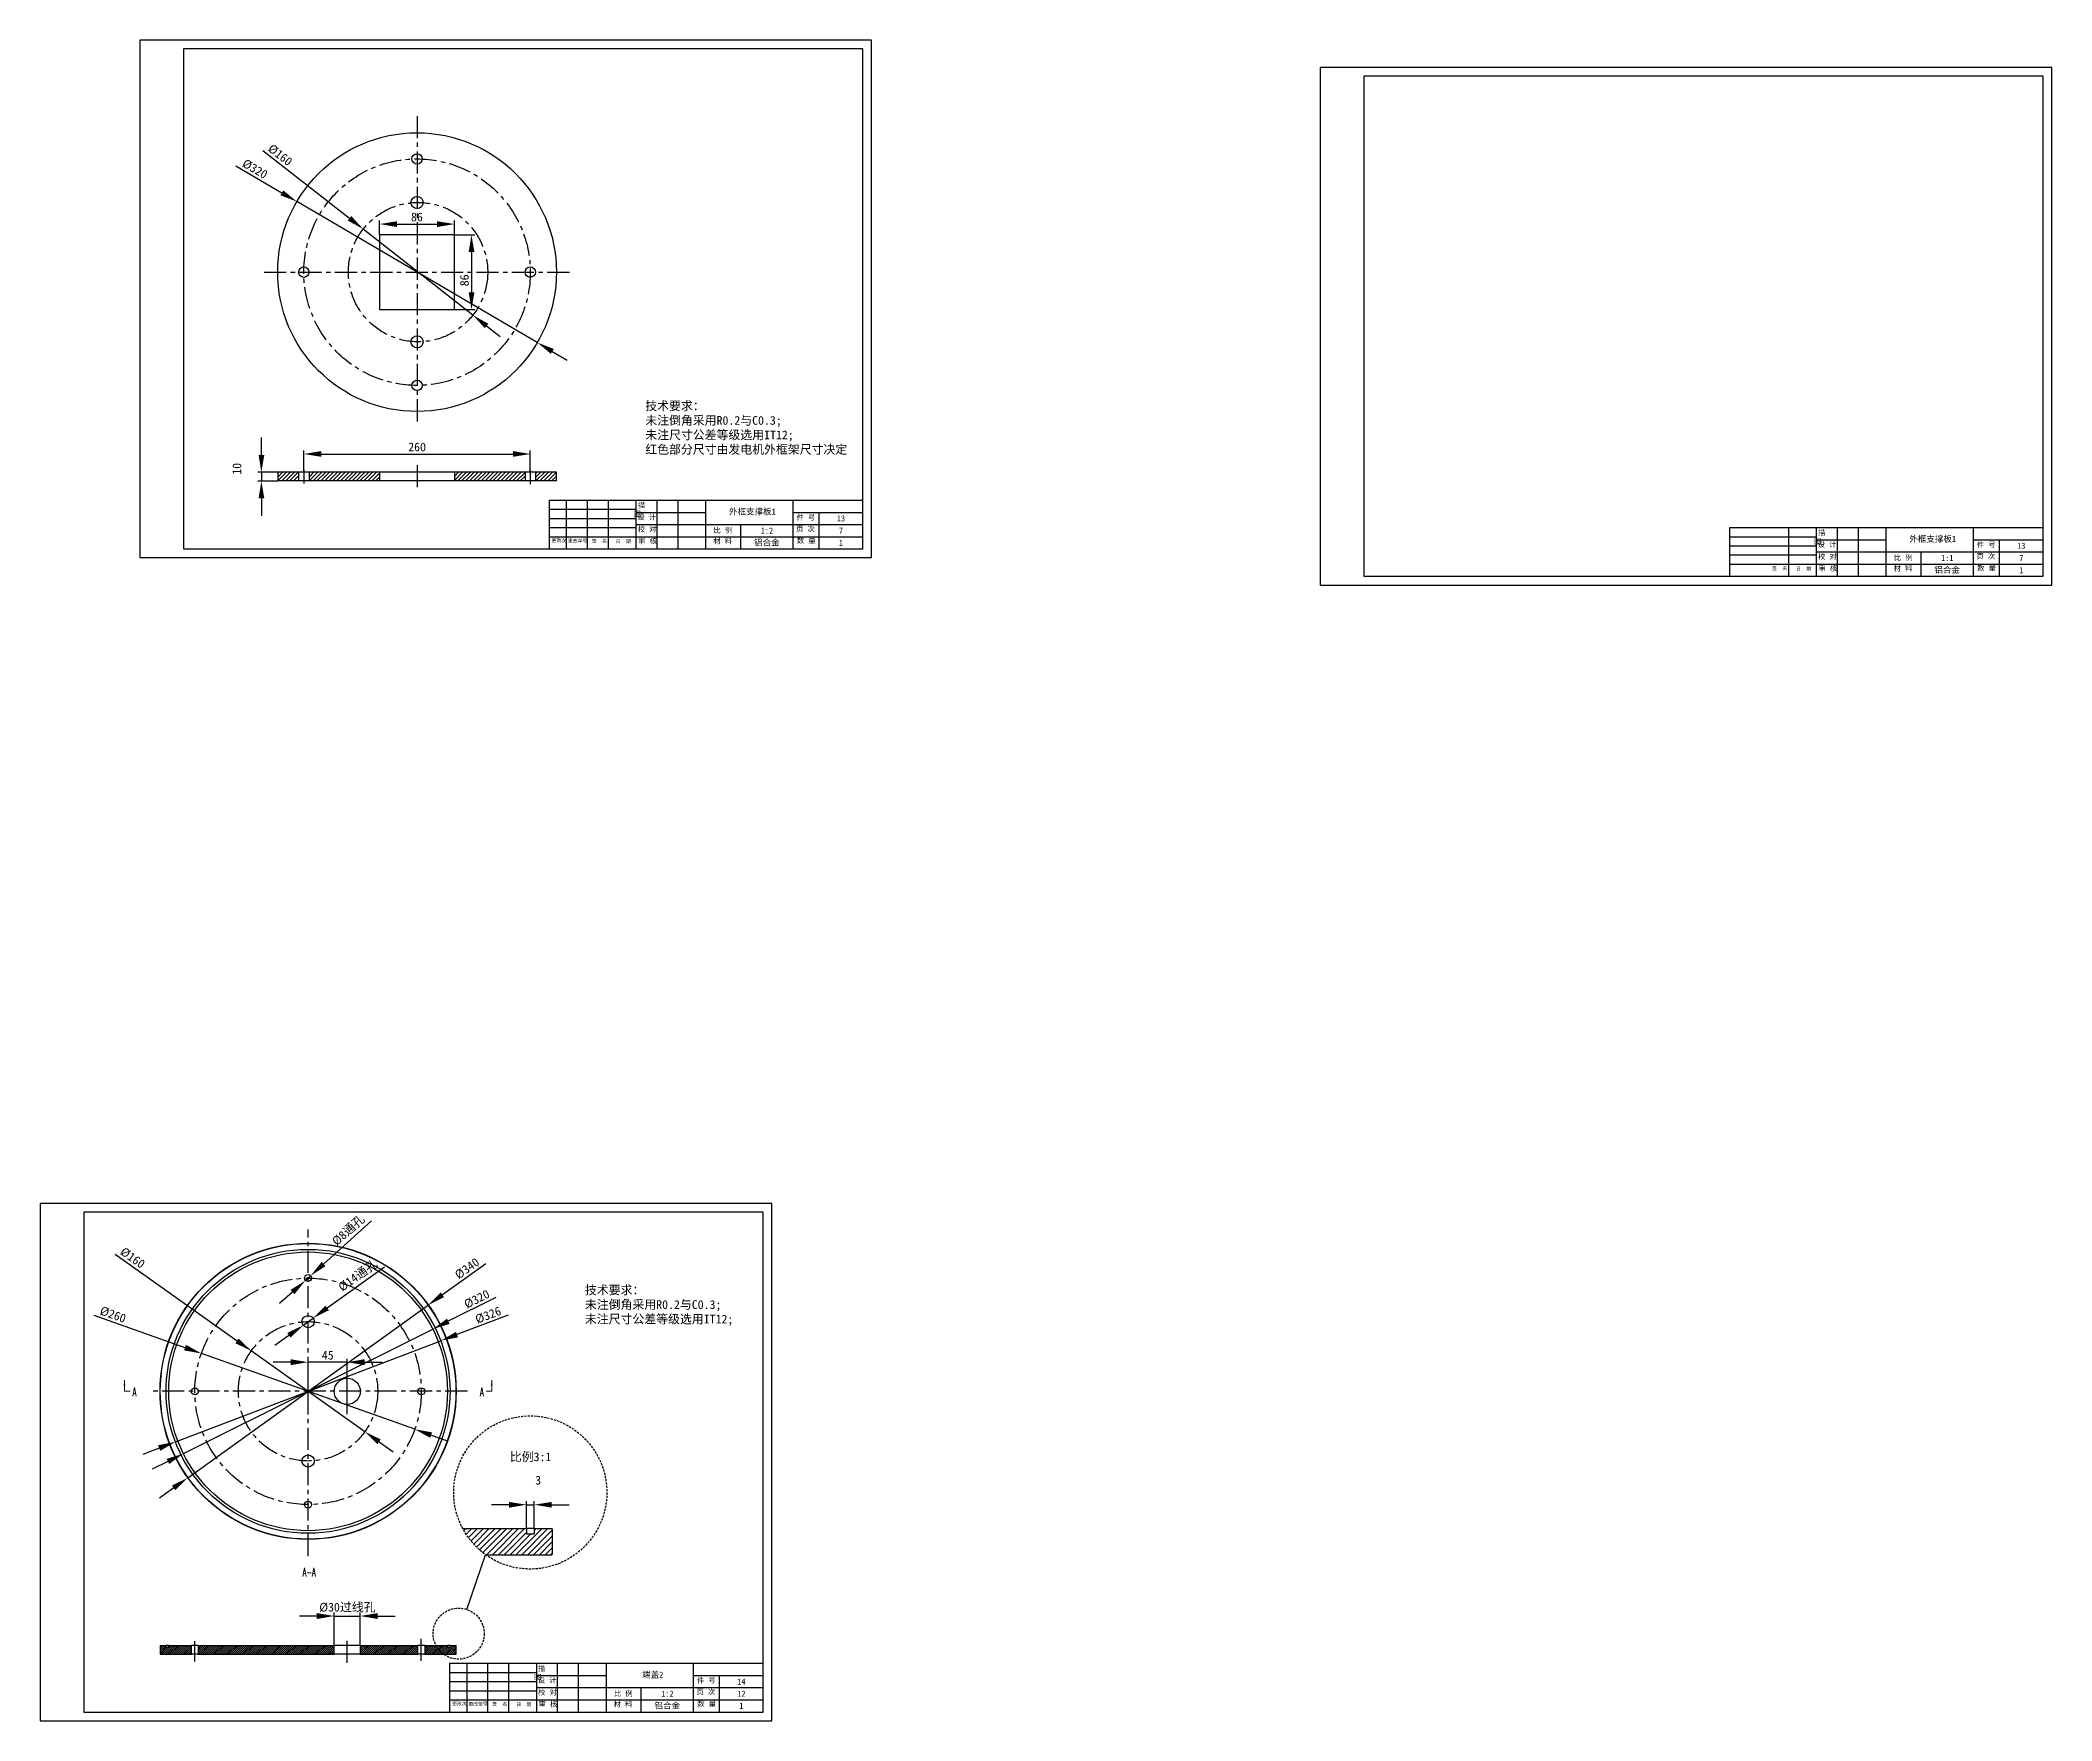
# Model space of a CAD drawing. Header units: millimetres. Extents: x -473 to 6267, y 319 to 3284.
# Drawn here: x 1441 to 2595, y 471 to 1435 of the extents above; entities that cross this region are included whole.
import ezdxf

# ---------------------------------------------------------------- set-up
doc = ezdxf.new("R2010")
doc.units = ezdxf.units.MM
doc.linetypes.add('CENTERX2', pattern=[20.32, 12.7, -2.54, 2.54, -2.54])
doc.linetypes.add('HIDDEN', pattern=[1.905, 1.27, -0.635])
for name, color, linetype in [('10', 7, 'Continuous'), ('SLD-0', 7, 'Continuous'), ('轮廓实线层', 170, 'Continuous')]:
    doc.layers.add(name, color=color, linetype=linetype)
for name, color, linetype, lineweight in [('3mm', 7, 'Continuous', 30), ('中心线层', 1, 'CENTERX2', 25), ('标题栏', 7, 'Continuous', 25), ('虚线层', 6, 'HIDDEN', 25)]:
    doc.layers.add(name, color=color, linetype=linetype, lineweight=lineweight)
doc.styles.add('SLDTEXTSTYLE4', font='TXT', dxfattribs={"width": 0.566667, "bigfont": 'bigfont'})
doc.dimstyles.new('a0', dxfattribs={"dimtxt": 10, "dimasz": 10, "dimexe": 2, "dimexo": 0, "dimgap": 1.524, "dimtad": 1, "dimdec": 1, "dimzin": 0, "dimtxsty": 'Standard', "dimcen": 2.5, "dimazin": 0, "dimtfac": 1, "dimtdec": 1, "dimtmove": 1, "dimatfit": 3, "dimfxl": 1, "dimtzin": 0, "dimarcsym": 0})

# ---------------------------------------------------------------- blocks, each defined once
blk = doc.blocks.new('*D110')
at = {"layer": 'Defpoints', "color": 0, "transparency": 16777216}
for p in [(1678.4, 1329.8), (1635.4, 1323.7), (1678.4, 1323.7)]:
    blk.add_point(p, dxfattribs=at)
at = {"layer": '轮廓实线层', "color": 0, "lineweight": -2, "transparency": 16777216}
for p, q in [((1635.4, 1323.7), (1635.4, 1331.8)), ((1645.4, 1329.8), (1668.4, 1329.8)), ((1678.4, 1323.7), (1678.4, 1331.8))]:
    blk.add_line(p, q, dxfattribs=at)
at = {"layer": '轮廓实线层', "color": 0, "transparency": 16777216}
for points in [[(1645.4, 1331.4), (1645.4, 1328.1), (1635.4, 1329.8)], [(1668.4, 1331.4), (1668.4, 1328.1), (1678.4, 1329.8)]]:
    blk.add_solid(points, dxfattribs=at)
at = {"layer": '轮廓实线层', "color": 0, "lineweight": -3, "transparency": 16777216, "insert": (1656.8, 1333.8), "char_height": 10, "attachment_point": 5}
blk.add_mtext('{\\H0.5x;\\C1;86}', dxfattribs=at)
blk = doc.blocks.new('*D111')
at = {"layer": 'Defpoints', "color": 0, "transparency": 16777216}
for p in [(1678.4, 1323.7), (1678.4, 1280.7), (1688.1, 1280.7)]:
    blk.add_point(p, dxfattribs=at)
at = {"layer": '轮廓实线层', "color": 0, "lineweight": -2, "transparency": 16777216}
for p, q in [((1678.4, 1323.7), (1690.1, 1323.7)), ((1688.1, 1313.7), (1688.1, 1290.7)), ((1678.4, 1280.7), (1690.1, 1280.7))]:
    blk.add_line(p, q, dxfattribs=at)
at = {"layer": '轮廓实线层', "color": 0, "transparency": 16777216}
for points in [[(1686.5, 1313.7), (1689.8, 1313.7), (1688.1, 1323.7)], [(1686.5, 1290.7), (1689.8, 1290.7), (1688.1, 1280.7)]]:
    blk.add_solid(points, dxfattribs=at)
at = {"layer": '轮廓实线层', "color": 0, "lineweight": -3, "transparency": 16777216, "insert": (1684.1, 1297.5), "char_height": 10, "width": 16.12, "attachment_point": 5, "rotation": 90}
blk.add_mtext('{\\H0.5x;\\C1;86}', dxfattribs=at)
blk = doc.blocks.new('*D120')
at = {"layer": 'Defpoints', "color": 0, "transparency": 16777216}
for p in [(1587.9, 1342.7), (1725.9, 1261.8)]:
    blk.add_point(p, dxfattribs=at)
at = {"layer": '轮廓实线层', "color": 0, "lineweight": -2, "transparency": 16777216}
for p, q in [((1552.9, 1363.2), (1579.2, 1347.7)), ((1725.9, 1261.8), (1587.9, 1342.7)), ((1734.5, 1256.7), (1743.1, 1251.6))]:
    blk.add_line(p, q, dxfattribs=at)
at = {"layer": '轮廓实线层', "color": 0, "transparency": 16777216}
for points in [[(1580.1, 1349.1), (1578.4, 1346.3), (1587.9, 1342.7)], [(1735.4, 1258.1), (1733.7, 1255.3), (1725.9, 1261.8)]]:
    blk.add_solid(points, dxfattribs=at)
at = {"layer": '轮廓实线层', "color": 0, "lineweight": -3, "transparency": 16777216, "insert": (1563.8, 1361.4), "char_height": 10, "attachment_point": 5, "rotation": 329.6264}
blk.add_mtext('{\\H0.5x;%%C320}', dxfattribs=at)
blk = doc.blocks.new('*D121')
at = {"layer": 'Defpoints', "color": 0, "transparency": 16777216}
for p in [(1721.9, 1197.8), (1591.9, 1187.3), (1721.9, 1187.3)]:
    blk.add_point(p, dxfattribs=at)
at = {"layer": '轮廓实线层', "color": 0, "lineweight": -2, "transparency": 16777216}
for p, q in [((1591.9, 1187.3), (1591.9, 1199.8)), ((1601.9, 1197.8), (1711.9, 1197.8)), ((1721.9, 1187.3), (1721.9, 1199.8))]:
    blk.add_line(p, q, dxfattribs=at)
at = {"layer": '轮廓实线层', "color": 0, "transparency": 16777216}
for points in [[(1601.9, 1199.5), (1601.9, 1196.2), (1591.9, 1197.8)], [(1711.9, 1199.5), (1711.9, 1196.2), (1721.9, 1197.8)]]:
    blk.add_solid(points, dxfattribs=at)
at = {"layer": '轮廓实线层', "color": 0, "lineweight": -3, "transparency": 16777216, "insert": (1656.9, 1201.8), "char_height": 10, "attachment_point": 5}
blk.add_mtext('{\\H0.5x;260}', dxfattribs=at)
blk = doc.blocks.new('*D122')
at = {"layer": 'Defpoints', "color": 0, "transparency": 16777216}
for p in [(1626, 1326.9), (1688.9, 1277.5)]:
    blk.add_point(p, dxfattribs=at)
at = {"layer": '轮廓实线层', "color": 0, "lineweight": -2, "transparency": 16777216}
for p, q in [((1568.4, 1372.1), (1618.1, 1333.1)), ((1688.9, 1277.5), (1626, 1326.9)), ((1696.8, 1271.3), (1704.6, 1265.2))]:
    blk.add_line(p, q, dxfattribs=at)
at = {"layer": '轮廓实线层', "color": 0, "transparency": 16777216}
for points in [[(1619.1, 1334.4), (1617.1, 1331.8), (1626, 1326.9)], [(1697.8, 1272.6), (1695.8, 1270), (1688.9, 1277.5)]]:
    blk.add_solid(points, dxfattribs=at)
at = {"layer": '轮廓实线层', "color": 0, "lineweight": -3, "transparency": 16777216, "insert": (1578.3, 1369.4), "char_height": 10, "attachment_point": 5, "rotation": 321.8774}
blk.add_mtext('{\\H0.5x;%%C160}', dxfattribs=at)
blk = doc.blocks.new('*D123')
at = {"layer": 'Defpoints', "color": 0, "transparency": 16777216}
for p in [(1567.5, 1182.3), (1576.9, 1187.3), (1576.9, 1182.3)]:
    blk.add_point(p, dxfattribs=at)
at = {"layer": '轮廓实线层', "color": 0, "lineweight": -2, "transparency": 16777216}
for p, q in [((1567.5, 1197.3), (1567.5, 1207.3)), ((1576.9, 1187.3), (1565.5, 1187.3)), ((1576.9, 1182.3), (1565.5, 1182.3)), ((1567.5, 1187.3), (1567.5, 1182.3)), ((1567.5, 1172.3), (1567.5, 1162.3))]:
    blk.add_line(p, q, dxfattribs=at)
at = {"layer": '轮廓实线层', "color": 0, "transparency": 16777216}
for points in [[(1565.9, 1197.3), (1569.2, 1197.3), (1567.5, 1187.3)], [(1565.9, 1172.3), (1569.2, 1172.3), (1567.5, 1182.3)]]:
    blk.add_solid(points, dxfattribs=at)
at = {"layer": '轮廓实线层', "color": 0, "lineweight": -3, "transparency": 16777216, "insert": (1553.5, 1189.3), "char_height": 10, "attachment_point": 5, "rotation": 90}
blk.add_mtext('{\\H0.5x;10}', dxfattribs=at)
blk = doc.blocks.new('*D31')
at = {"layer": 'Defpoints', "color": 0, "transparency": 16777216}
for p in [(1561.7, 683), (1626.9, 636.6)]:
    blk.add_point(p, dxfattribs=at)
at = {"layer": '轮廓实线层', "color": 0, "lineweight": -2, "transparency": 16777216}
for p, q in [((1483.6, 738.6), (1553.6, 688.8)), ((1626.9, 636.6), (1561.7, 683)), ((1635.1, 630.8), (1643.2, 625))]:
    blk.add_line(p, q, dxfattribs=at)
at = {"layer": '轮廓实线层', "color": 0, "transparency": 16777216}
for points in [[(1554.5, 690.1), (1552.6, 687.4), (1561.7, 683)], [(1636, 632.2), (1634.1, 629.4), (1626.9, 636.6)]]:
    blk.add_solid(points, dxfattribs=at)
at = {"layer": '轮廓实线层', "color": 0, "lineweight": -3, "transparency": 16777216, "insert": (1493.6, 736.4), "char_height": 10, "attachment_point": 5, "rotation": 324.5681}
blk.add_mtext('{\\H0.5x;%%C160}', dxfattribs=at)
blk = doc.blocks.new('*D32')
at = {"layer": 'Defpoints', "color": 0, "transparency": 16777216}
for p in [(1533.1, 681.5), (1655.6, 638)]:
    blk.add_point(p, dxfattribs=at)
at = {"layer": '轮廓实线层', "color": 0, "lineweight": -2, "transparency": 16777216}
for p, q in [((1471.3, 703.5), (1523.6, 684.9)), ((1655.6, 638), (1533.1, 681.5)), ((1665, 634.7), (1674.4, 631.3))]:
    blk.add_line(p, q, dxfattribs=at)
at = {"layer": '轮廓实线层', "color": 0, "transparency": 16777216}
for points in [[(1524.2, 686.5), (1523.1, 683.3), (1533.1, 681.5)], [(1665.5, 636.2), (1664.4, 633.1), (1655.6, 638)]]:
    blk.add_solid(points, dxfattribs=at)
at = {"layer": '轮廓实线层', "color": 0, "lineweight": -3, "transparency": 16777216, "insert": (1482.3, 703.8), "char_height": 10, "attachment_point": 5, "rotation": 340.4417}
blk.add_mtext('{\\H0.5x;%%C260}', dxfattribs=at)
blk = doc.blocks.new('*D33')
at = {"layer": 'Defpoints', "color": 0, "transparency": 16777216}
for p in [(1594.3, 676.5), (1594.3, 659.8), (1616.8, 659.8)]:
    blk.add_point(p, dxfattribs=at)
at = {"layer": '轮廓实线层', "color": 0, "lineweight": -2, "transparency": 16777216}
for p, q in [((1584.3, 676.5), (1574.3, 676.5)), ((1594.3, 659.8), (1594.3, 678.5)), ((1616.8, 676.5), (1594.3, 676.5)), ((1616.8, 659.8), (1616.8, 678.5)), ((1626.8, 676.5), (1636.8, 676.5))]:
    blk.add_line(p, q, dxfattribs=at)
at = {"layer": '轮廓实线层', "color": 0, "transparency": 16777216}
for points in [[(1584.3, 678.2), (1584.3, 674.8), (1594.3, 676.5)], [(1626.8, 678.2), (1626.8, 674.8), (1616.8, 676.5)]]:
    blk.add_solid(points, dxfattribs=at)
at = {"layer": '轮廓实线层', "color": 0, "lineweight": -3, "transparency": 16777216, "insert": (1605.6, 680.5), "char_height": 10, "attachment_point": 5}
blk.add_mtext('{\\H0.5x;45}', dxfattribs=at)
blk = doc.blocks.new('*D34')
at = {"layer": 'Defpoints', "color": 0, "transparency": 16777216}
for p in [(1665.9, 695.5), (1522.8, 624)]:
    blk.add_point(p, dxfattribs=at)
at = {"layer": '轮廓实线层', "color": 0, "lineweight": -2, "transparency": 16777216}
for p, q in [((1702.1, 713.7), (1674.8, 700)), ((1522.8, 624), (1665.9, 695.5)), ((1513.8, 619.5), (1504.9, 615.1))]:
    blk.add_line(p, q, dxfattribs=at)
at = {"layer": '轮廓实线层', "color": 0, "transparency": 16777216}
for points in [[(1674.1, 701.5), (1675.6, 698.5), (1665.9, 695.5)], [(1513.1, 621), (1514.6, 618.1), (1522.8, 624)]]:
    blk.add_solid(points, dxfattribs=at)
at = {"layer": '轮廓实线层', "color": 0, "lineweight": -3, "transparency": 16777216, "insert": (1691.2, 712.7), "char_height": 10, "attachment_point": 5, "rotation": 26.557}
blk.add_mtext('{\\H0.5x;%%C320}', dxfattribs=at)
blk = doc.blocks.new('*D35')
at = {"layer": 'Defpoints', "color": 0, "transparency": 16777216}
for p in [(1670.5, 688.8), (1518.2, 630.8)]:
    blk.add_point(p, dxfattribs=at)
at = {"layer": '轮廓实线层', "color": 0, "lineweight": -2, "transparency": 16777216}
for p, q in [((1709.1, 703.5), (1679.8, 692.4)), ((1518.2, 630.8), (1670.5, 688.8)), ((1508.8, 627.2), (1499.5, 623.6))]:
    blk.add_line(p, q, dxfattribs=at)
at = {"layer": '轮廓实线层', "color": 0, "transparency": 16777216}
for points in [[(1679.2, 693.9), (1680.4, 690.8), (1670.5, 688.8)], [(1508.2, 628.8), (1509.4, 625.6), (1518.2, 630.8)]]:
    blk.add_solid(points, dxfattribs=at)
at = {"layer": '轮廓实线层', "color": 0, "lineweight": -3, "transparency": 16777216, "insert": (1697.7, 703.5), "char_height": 10, "attachment_point": 5, "rotation": 20.8573}
blk.add_mtext('{\\H0.5x;%%C326}', dxfattribs=at)
blk = doc.blocks.new('*D36')
at = {"layer": 'Defpoints', "color": 0, "transparency": 16777216}
for p in [(1663.4, 709.4), (1525.3, 610.2)]:
    blk.add_point(p, dxfattribs=at)
at = {"layer": '轮廓实线层', "color": 0, "lineweight": -2, "transparency": 16777216}
for p, q in [((1696.3, 733), (1671.5, 715.2)), ((1525.3, 610.2), (1663.4, 709.4)), ((1517.2, 604.4), (1509, 598.5))]:
    blk.add_line(p, q, dxfattribs=at)
at = {"layer": '轮廓实线层', "color": 0, "transparency": 16777216}
for points in [[(1670.5, 716.6), (1672.4, 713.8), (1663.4, 709.4)], [(1516.2, 605.7), (1518.1, 603), (1525.3, 610.2)]]:
    blk.add_solid(points, dxfattribs=at)
at = {"layer": '轮廓实线层', "color": 0, "lineweight": -3, "transparency": 16777216, "insert": (1685.6, 730.3), "char_height": 10, "attachment_point": 5, "rotation": 35.6859}
blk.add_mtext('{\\H0.5x;%%C340}', dxfattribs=at)
blk = doc.blocks.new('*D37')
at = {"layer": 'Defpoints', "color": 0, "transparency": 16777216}
for p in [(1592.8, 723.4), (1595.8, 726.1)]:
    blk.add_point(p, dxfattribs=at)
at = {"layer": '轮廓实线层', "color": 0, "lineweight": -2, "transparency": 16777216}
for p, q in [((1630.7, 757.6), (1603.2, 732.8)), ((1585.4, 716.7), (1578, 710.1)), ((1592.8, 723.4), (1595.8, 726.1))]:
    blk.add_line(p, q, dxfattribs=at)
at = {"layer": '轮廓实线层', "color": 0, "transparency": 16777216}
for points in [[(1602.1, 734.1), (1604.3, 731.6), (1595.8, 726.1)], [(1584.3, 718), (1586.5, 715.5), (1592.8, 723.4)]]:
    blk.add_solid(points, dxfattribs=at)
at = {"layer": '轮廓实线层', "color": 0, "lineweight": -3, "transparency": 16777216, "insert": (1617.5, 752.1), "char_height": 10, "attachment_point": 5, "rotation": 42.0287}
blk.add_mtext('{\\H0.5x;%%C8\\fSimSun|b0|i0|c134|p54;通孔}', dxfattribs=at)
blk = doc.blocks.new('*D38')
at = {"layer": 'Defpoints', "color": 0, "transparency": 16777216}
for p in [(1591.5, 697.7), (1597.2, 701.8)]:
    blk.add_point(p, dxfattribs=at)
at = {"layer": '轮廓实线层', "color": 0, "lineweight": -2, "transparency": 16777216}
for p, q in [((1638.1, 731.1), (1605.3, 707.6)), ((1591.5, 697.7), (1597.2, 701.8)), ((1583.3, 691.9), (1575.2, 686.1))]:
    blk.add_line(p, q, dxfattribs=at)
at = {"layer": '轮廓实线层', "color": 0, "transparency": 16777216}
for points in [[(1604.3, 709), (1606.3, 706.3), (1597.2, 701.8)], [(1582.4, 693.3), (1584.3, 690.6), (1591.5, 697.7)]]:
    blk.add_solid(points, dxfattribs=at)
at = {"layer": '轮廓实线层', "color": 0, "lineweight": -3, "transparency": 16777216, "insert": (1623, 726.1), "char_height": 10, "attachment_point": 5, "rotation": 35.5553}
blk.add_mtext('{\\H0.5x;%%C14\\fSimSun|b0|i0|c134|p54;通孔}', dxfattribs=at)
blk = doc.blocks.new('*D40')
at = {"layer": 'Defpoints', "color": 0, "transparency": 16777216}
for p in [(1724.2, 594.7), (1719.7, 581), (1724.2, 581)]:
    blk.add_point(p, dxfattribs=at)
at = {"layer": '轮廓实线层', "color": 0, "lineweight": -2, "transparency": 16777216}
for p, q in [((1709.7, 594.7), (1699.7, 594.7)), ((1719.7, 581), (1719.7, 596.7)), ((1719.7, 594.7), (1724.2, 594.7)), ((1724.2, 581), (1724.2, 596.7)), ((1734.2, 594.7), (1744.2, 594.7))]:
    blk.add_line(p, q, dxfattribs=at)
at = {"layer": '轮廓实线层', "color": 0, "transparency": 16777216}
for points in [[(1709.7, 596.3), (1709.7, 593), (1719.7, 594.7)], [(1734.2, 596.3), (1734.2, 593), (1724.2, 594.7)]]:
    blk.add_solid(points, dxfattribs=at)
at = {"layer": '轮廓实线层', "color": 0, "lineweight": -3, "transparency": 16777216, "insert": (1726.4, 608.7), "char_height": 10, "attachment_point": 5}
blk.add_mtext('{\\H0.5x;3}', dxfattribs=at)
blk = doc.blocks.new('*D18')
at = {"layer": 'Defpoints', "color": 0, "transparency": 16777216}
for p in [(1624.3, 530.8), (1609.3, 513.9), (1624.3, 513.9)]:
    blk.add_point(p, dxfattribs=at)
at = {"layer": '轮廓实线层', "color": 0, "lineweight": -2, "transparency": 16777216}
for p, q in [((1609.3, 513.9), (1609.3, 532.8)), ((1624.3, 513.9), (1624.3, 532.8)), ((1599.3, 530.8), (1589.3, 530.8)), ((1609.3, 530.8), (1624.3, 530.8)), ((1634.3, 530.8), (1644.3, 530.8))]:
    blk.add_line(p, q, dxfattribs=at)
at = {"layer": '轮廓实线层', "color": 0, "transparency": 16777216}
for points in [[(1599.3, 532.5), (1599.3, 529.1), (1609.3, 530.8)], [(1634.3, 532.5), (1634.3, 529.1), (1624.3, 530.8)]]:
    blk.add_solid(points, dxfattribs=at)
at = {"layer": '轮廓实线层', "color": 0, "lineweight": -3, "transparency": 16777216, "insert": (1616.9, 535.6), "char_height": 10, "width": 80.272, "attachment_point": 5}
blk.add_mtext('{\\H0.5x;%%C30\\fSimSun|b0|i0|c134|p54;过线孔}', dxfattribs=at)

msp = doc.modelspace()

# ---------------------------------------------------------------- hatches: boundary and pattern name
at = {"layer": '轮廓实线层', "lineweight": -3}
h = msp.add_hatch(dxfattribs=at)
h.set_pattern_fill('ANSI31', color=5, scale=0.5)
h.set_pattern_definition([(45, (3161.467, 2293.109), (-1.122532, 1.122532), [])])
h.paths.add_polyline_path([(1576.87, 1187.319), (1576.87, 1182.319), (1588.87, 1182.319), (1588.87, 1187.319)])
h.paths.add_polyline_path([(1594.87, 1187.319), (1594.87, 1182.319), (1635.37, 1182.319), (1635.37, 1187.319)])
h.paths.add_polyline_path([(1678.37, 1187.319), (1678.37, 1182.319), (1718.87, 1182.319), (1718.87, 1187.319)])
h.paths.add_polyline_path([(1736.87, 1182.319), (1736.87, 1187.319), (1724.87, 1187.319), (1724.87, 1182.319)])
h = msp.add_hatch(dxfattribs=at)
h.set_pattern_fill('ANSI31', color=5, scale=0.75)
h.set_pattern_definition([(45, (9321.2125, 5146.106), (-1.683798, 1.683798), [])])
h.paths.add_polyline_path([(1683.101, 581.007, 0.11490309), (1696.246, 566.007), (1734.206, 566.007, 0.41421356), (1734.656, 566.457), (1734.656, 580.557, 0.41421356), (1734.206, 581.007), (1724.156, 581.007), (1724.156, 578.007), (1719.656, 578.007), (1719.656, 581.007)])
h = msp.add_hatch(dxfattribs=at)
h.set_pattern_fill('ANSI31', color=5, scale=0.25)
h.set_pattern_definition([(45, (3360.7838, 2002.5249), (-0.561266, 0.561266), [])])
h.paths.add_polyline_path([(1527.312, 508.876), (1527.312, 513.876), (1514.312, 513.876), (1514.312, 512.876), (1512.812, 512.876), (1512.812, 513.876), (1509.462, 513.876, 0.41421356), (1509.312, 513.726), (1509.312, 509.026, 0.41421356), (1509.462, 508.876)])
h.paths.add_polyline_path([(1531.312, 513.876), (1531.312, 508.876), (1609.312, 508.876), (1609.312, 513.876)])
h.paths.add_polyline_path([(1624.312, 513.876), (1624.312, 508.876), (1657.312, 508.876), (1657.312, 513.876)])
h.paths.add_polyline_path([(1679.162, 508.876, 0.41421356), (1679.312, 509.026), (1679.312, 513.726, 0.41421356), (1679.162, 513.876), (1675.812, 513.876), (1675.812, 512.876), (1674.312, 512.876), (1674.312, 513.876), (1661.312, 513.876), (1661.312, 508.876)])

# ---------------------------------------------------------------- linework, layer by layer
for p, q in [((1912.732, 1143.313), (1912.732, 1171.313)), ((2590.333, 1127.603), (2590.333, 1155.603)), ((1732.732, 1143.313), (1912.732, 1143.313)), ((2410.333, 1127.603), (2590.333, 1127.603)), ((1855.551, 475.682), (1855.551, 503.682)), ((1675.551, 475.682), (1855.551, 475.682))]:
    msp.add_line(p, q)
at = {"color": 7, "linetype": 'Continuous', "lineweight": 18}
for p, q in [((1488.912, 659.78), (1488.912, 666.13)), ((1699.712, 659.78), (1699.712, 666.13))]:
    msp.add_line(p, q, dxfattribs=at)
at = {"color": 7, "lineweight": 18}
for p, q in [((1488.912, 659.78), (1492.087, 659.78)), ((1699.712, 659.78), (1696.537, 659.78))]:
    msp.add_line(p, q, dxfattribs=at)
at = {"color": 7, "linetype": 'Continuous', "lineweight": 30}
for centre, radius in [((1594.312, 659.78), 85), ((1594.312, 659.78), 84.85), ((1594.312, 659.78), 81.5), ((1594.312, 659.78), 80), ((1594.312, 724.78), 2), ((1594.312, 699.78), 3.5), ((1529.312, 659.78), 2), ((1616.812, 659.78), 7.5), ((1659.312, 659.78), 2), ((1594.312, 619.78), 3.5), ((1594.312, 594.78), 2)]:
    msp.add_circle(centre, radius, dxfattribs=at)
at = {"color": 7, "linetype": 'Continuous', "lineweight": 18}
for points in [[(1488.912, 666.13), (1488.404, 662.955), (1489.42, 662.955)], [(1699.712, 666.13), (1699.204, 662.955), (1700.22, 662.955)]]:
    msp.add_solid(points, dxfattribs=at)
at = {"layer": '10'}
for points in [[(1497.732, 1138.313), (1917.732, 1138.313), (1917.732, 1435.313), (1497.732, 1435.313)], [(2175.333, 1122.603), (2595.333, 1122.603), (2595.333, 1419.603), (2175.333, 1419.603)], [(1440.551, 470.682), (1860.551, 470.682), (1860.551, 767.682), (1440.551, 767.682)]]:
    msp.add_lwpolyline(points, close=True, dxfattribs=at)
at = {"layer": '3mm'}
for p, q in [((1678.37, 1323.701), (1635.37, 1323.701)), ((1635.37, 1323.701), (1635.37, 1280.701)), ((1678.37, 1280.701), (1678.37, 1323.701)), ((1635.37, 1280.701), (1678.37, 1280.701)), ((1576.87, 1187.319), (1576.87, 1182.319)), ((1736.87, 1187.319), (1576.87, 1187.319)), ((1736.87, 1182.319), (1576.87, 1182.319)), ((1736.87, 1182.319), (1736.87, 1187.319)), ((1732.732, 1171.313), (1732.732, 1143.313)), ((1732.732, 1171.313), (1912.732, 1171.313)), ((2410.333, 1155.603), (2590.333, 1155.603)), ((1675.551, 503.682), (1675.551, 475.682)), ((1675.551, 503.682), (1855.551, 503.682))]:
    msp.add_line(p, q, dxfattribs=at)
at = {"layer": '3mm', "lineweight": 30}
for p, q in [((1588.87, 1187.319), (1588.87, 1182.319)), ((1594.87, 1187.319), (1594.87, 1182.319)), ((1635.37, 1187.319), (1635.37, 1182.319)), ((1678.37, 1187.319), (1678.37, 1182.319)), ((1718.87, 1187.319), (1718.87, 1182.319)), ((1724.87, 1187.319), (1724.87, 1182.319)), ((2410.333, 1155.603), (2410.333, 1127.603)), ((1509.312, 513.726), (1509.312, 509.026)), ((1509.462, 513.876), (1512.812, 513.876)), ((1509.462, 508.876), (1527.312, 508.876)), ((1512.812, 512.876), (1512.812, 513.876)), ((1514.312, 513.876), (1512.812, 513.876)), ((1512.812, 512.876), (1514.312, 512.876)), ((1514.312, 513.876), (1527.312, 513.876)), ((1514.312, 512.876), (1514.312, 513.876)), ((1527.312, 508.876), (1527.312, 513.876)), ((1531.312, 513.876), (1527.312, 513.876)), ((1531.312, 508.876), (1527.312, 508.876)), ((1531.312, 513.876), (1531.312, 508.876)), ((1531.312, 513.876), (1609.312, 513.876)), ((1531.312, 508.876), (1609.312, 508.876)), ((1609.312, 508.876), (1609.312, 513.876)), ((1624.312, 513.876), (1609.312, 513.876)), ((1624.312, 508.876), (1609.312, 508.876)), ((1624.312, 513.876), (1624.312, 508.876)), ((1624.312, 513.876), (1657.312, 513.876)), ((1624.312, 508.876), (1657.312, 508.876)), ((1657.312, 508.876), (1657.312, 513.876)), ((1661.312, 513.876), (1657.312, 513.876)), ((1661.312, 508.876), (1657.312, 508.876)), ((1661.312, 513.876), (1661.312, 508.876)), ((1661.312, 513.876), (1674.312, 513.876)), ((1661.312, 508.876), (1679.162, 508.876)), ((1674.312, 513.876), (1674.312, 512.876)), ((1675.812, 513.876), (1674.312, 513.876)), ((1674.312, 512.876), (1675.812, 512.876)), ((1675.812, 513.876), (1675.812, 512.876)), ((1675.812, 513.876), (1679.162, 513.876)), ((1679.312, 509.026), (1679.312, 513.726))]:
    msp.add_line(p, q, dxfattribs=at)
at = {"layer": '3mm', "linetype": 'Continuous', "lineweight": 30}
for p, q in [((1683.101, 581.007), (1719.656, 581.007)), ((1719.656, 581.007), (1719.656, 578.007)), ((1724.156, 581.007), (1719.656, 581.007)), ((1719.656, 578.007), (1724.156, 578.007)), ((1724.156, 581.007), (1724.156, 578.007)), ((1724.156, 581.007), (1734.206, 581.007)), ((1734.656, 566.457), (1734.656, 580.557)), ((1696.246, 566.007), (1734.206, 566.007))]:
    msp.add_line(p, q, dxfattribs=at)
at = {"layer": '3mm'}
for points in [[(1522.732, 1143.313), (1912.732, 1143.313), (1912.732, 1430.313), (1522.732, 1430.313)], [(2200.333, 1127.603), (2590.333, 1127.603), (2590.333, 1414.603), (2200.333, 1414.603)], [(1465.551, 475.682), (1855.551, 475.682), (1855.551, 762.682), (1465.551, 762.682)]]:
    msp.add_lwpolyline(points, close=True, dxfattribs=at)
for centre, radius in [((1656.87, 1302.201), 80), ((1656.87, 1367.201), 3), ((1656.87, 1342.201), 3.5), ((1591.87, 1302.201), 3), ((1721.87, 1302.201), 3), ((1656.87, 1262.201), 3.5), ((1656.87, 1237.201), 3)]:
    msp.add_circle(centre, radius, dxfattribs=at)
at = {"layer": '3mm', "linetype": 'Continuous', "lineweight": 30}
for centre, start, end in [((1734.206, 580.557), 0, 90), ((1734.206, 566.457), 270, 0)]:
    msp.add_arc(centre, 0.45, start, end, dxfattribs=at)
at = {"layer": '3mm', "lineweight": 30}
for centre, start, end in [((1509.462, 513.726), 90, 180), ((1509.462, 509.026), 180, 270), ((1679.162, 513.726), 0, 90), ((1679.162, 509.026), 270, 0)]:
    msp.add_arc(centre, 0.15, start, end, dxfattribs=at)
at = {"layer": '中心线层', "lineweight": -3}
for p, q in [((1656.87, 1391.812), (1656.87, 1214.45)), ((1591.87, 1188.652), (1591.87, 1180.949)), ((1721.87, 1188.511), (1721.87, 1180.502)), ((1594.312, 565.221), (1594.312, 752.64)), ((1616.812, 646.716), (1616.812, 670.271)), ((1685.801, 659.78), (1504.823, 659.78)), ((1529.312, 504.701), (1529.312, 516.449)), ((1616.812, 503.849), (1616.812, 518.758)), ((1659.312, 505.041), (1659.312, 517.64))]:
    msp.add_line(p, q, dxfattribs=at)
at = {"layer": '中心线层'}
for p, q in [((1569.067, 1302.201), (1745.821, 1302.201)), ((1656.87, 1191.429), (1656.87, 1178.335))]:
    msp.add_line(p, q, dxfattribs=at)
at = {"layer": '中心线层', "lineweight": -3}
for centre, radius in [((1656.87, 1302.201), 65), ((1657.444, 1302.201), 40.004), ((1594.312, 659.78), 65), ((1594.312, 659.78), 40)]:
    msp.add_circle(centre, radius, dxfattribs=at)
at = {"layer": '标题栏'}
for p, q in [((1742.732, 1143.313), (1742.732, 1171.313)), ((1754.732, 1143.313), (1754.732, 1171.313)), ((1766.732, 1143.313), (1766.732, 1171.313)), ((1782.732, 1143.313), (1782.732, 1171.313)), ((1794.732, 1143.313), (1794.732, 1171.313)), ((1806.732, 1143.313), (1806.732, 1171.313)), ((1822.732, 1143.313), (1822.732, 1171.313)), ((1872.732, 1143.313), (1872.732, 1171.313)), ((1732.732, 1166.063), (1782.732, 1166.063)), ((1732.732, 1160.813), (1782.732, 1160.813)), ((1732.732, 1155.563), (1782.732, 1155.563)), ((1782.732, 1164.313), (1822.732, 1164.313)), ((1782.732, 1157.313), (1822.732, 1157.313)), ((1822.732, 1157.313), (1872.732, 1157.313)), ((1842.732, 1143.313), (1842.732, 1157.313)), ((1872.732, 1164.313), (1912.732, 1164.313)), ((1872.732, 1157.313), (1912.732, 1157.313)), ((1887.732, 1143.313), (1887.732, 1164.313)), ((2444.333, 1127.603), (2444.333, 1155.603)), ((2460.333, 1127.603), (2460.333, 1155.603)), ((2472.333, 1127.603), (2472.333, 1155.603)), ((2484.333, 1127.603), (2484.333, 1155.603)), ((2500.333, 1127.603), (2500.333, 1155.603)), ((2550.333, 1127.603), (2550.333, 1155.603)), ((1732.732, 1150.313), (1912.732, 1150.313)), ((2410.333, 1150.353), (2460.333, 1150.353)), ((2410.333, 1145.103), (2460.333, 1145.103)), ((2460.333, 1148.603), (2500.333, 1148.603)), ((2550.333, 1148.603), (2590.333, 1148.603)), ((2565.333, 1127.603), (2565.333, 1148.603)), ((2410.333, 1139.853), (2460.333, 1139.853)), ((2410.333, 1134.603), (2590.333, 1134.603)), ((2460.333, 1141.603), (2500.333, 1141.603)), ((2500.333, 1141.603), (2550.333, 1141.603)), ((2520.333, 1127.603), (2520.333, 1141.603)), ((2550.333, 1141.603), (2590.333, 1141.603)), ((1675.551, 498.432), (1725.551, 498.432)), ((1685.551, 475.682), (1685.551, 503.682)), ((1697.551, 475.682), (1697.551, 503.682)), ((1709.551, 475.682), (1709.551, 503.682)), ((1725.551, 475.682), (1725.551, 503.682)), ((1725.551, 496.682), (1765.551, 496.682)), ((1737.551, 475.682), (1737.551, 503.682)), ((1749.551, 475.682), (1749.551, 503.682)), ((1765.551, 475.682), (1765.551, 503.682)), ((1815.551, 475.682), (1815.551, 503.682)), ((1815.551, 496.682), (1855.551, 496.682)), ((1830.551, 475.682), (1830.551, 496.682)), ((1675.551, 493.182), (1725.551, 493.182)), ((1675.551, 487.932), (1725.551, 487.932)), ((1725.551, 489.682), (1765.551, 489.682)), ((1765.551, 489.682), (1815.551, 489.682)), ((1785.551, 475.682), (1785.551, 489.682)), ((1815.551, 489.682), (1855.551, 489.682)), ((1675.551, 482.682), (1855.551, 482.682))]:
    msp.add_line(p, q, dxfattribs=at)
at = {"layer": '虚线层', "lineweight": -3}
for centre, radius in [((1721.878, 601.73), 43.968), ((1680.768, 520.699), 14.656)]:
    msp.add_circle(centre, radius, dxfattribs=at)
at = {"layer": '轮廓实线层', "lineweight": -3}
msp.add_line((1685.506, 534.568), (1696.246, 566.007), dxfattribs=at)

# ---------------------------------------------------------------- texts
at = {"color": 7, "linetype": 'Continuous', "char_height": 5, "attachment_point": 1, "style": 'SLDTEXTSTYLE4'}
for insert in [(1493.531, 661.948), (1693.025, 661.948)]:
    msp.add_mtext('A', dxfattribs=dict(at, insert=insert))
at = {"layer": '10', "insert": (1594.975, 558.452), "char_height": 5, "attachment_point": 2, "style": 'SLDTEXTSTYLE4'}
msp.add_mtext('A-A', dxfattribs=at)
at = {"layer": 'SLD-0', "linetype": 'Continuous', "lineweight": -3}
for s, width, insert, char_height, attachment_point in [('{\\fSimSun|b0|i0|c134|p54;技术要求：\\P未注倒角采用R0.2与C0.3;\\P未注尺寸公差等级选用IT12;\\P\\C240;\\c2367469;红色\\C256;部分尺寸由\\C240;\\c2367469;发电机外框架尺寸决定}', 122.83668, (1787.901, 1227.928), 5, 1), ('{\\fSimSun|b0|i0|c134|p54;1:2}', 30, (1857.732, 1153.813), 3.5, 5), ('13', 25, (1900.232, 1160.813), 3.5, 5), ('7', 25, (1900.232, 1153.813), 3.5, 5), ('{\\fSimSun|b0|i0|c134|p54;铝合金}', 30, (1857.732, 1146.813), 3.5, 5), ('1', 25, (1900.232, 1146.813), 3.5, 5), ('13', 25, (2577.833, 1145.103), 3.5, 5), ('{\\fSimSun|b0|i0|c134|p54;铝合金}', 30, (2535.333, 1131.103), 3.5, 5), ('{\\fSimSun|b0|i0|c134|p54;1:1}', 30, (2535.333, 1138.103), 3.5, 5), ('7', 25, (2577.833, 1138.103), 3.5, 5), ('1', 25, (2577.833, 1131.103), 3.5, 5), ('{\\fSimSun|b0|i0|c134|p54;技术要求：\\P未注倒角采用R0.2与C0.3;\\P未注尺寸公差等级选用IT12;}', 122.83668, (1753.242, 720.412), 5, 1), ('{\\fSimSun|b0|i0|c134|p54;1:2}', 30, (1800.551, 486.182), 3.5, 5), ('14', 25, (1843.051, 493.182), 3.5, 5), ('12', 25, (1843.051, 486.182), 3.5, 5), ('{\\fSimSun|b0|i0|c134|p54;铝合金}', 30, (1800.551, 479.182), 3.5, 5), ('1', 25, (1843.051, 479.182), 3.5, 5)]:
    msp.add_mtext_dynamic_manual_height_columns(s, width=width, gutter_width=17.5, heights=[0], dxfattribs=dict(at, insert=insert, char_height=char_height, attachment_point=attachment_point))
at = {"layer": '标题栏', "attachment_point": 1}
for s, insert, char_height, width in [('{\\fSimSun|b0|i0|c134|p54; 描 图}', (1781.175, 1169.862), 3, 12.20894), ('{\\fSimSun|b0|i0|c134|p54;设 计}', (1783.355, 1163.107), 3, 11.99092), ('{\\fSimSun|b0|i0|c134|p54;校 对}', (1783.573, 1156.133), 3, 11.99092), ('{\\fSimSun|b0|i0|c134|p54;比 例}', (1827.086, 1155.512), 3, 12.20893), ('{\\fSimSun|b0|i0|c134|p54;页 次}', (1874.486, 1156.351), 3, 14.60712), ('{\\fSimSun|b0|i0|c134|p54;件 号}', (1874.704, 1162.889), 3, 14.17108), ('{\\fSimSun|b0|i0|c134|p54;更改次}', (1734.087, 1149.16), 2, 9.37414), ('{\\fSimSun|b0|i0|c134|p54;更改单号}', (1743.458, 1148.942), 2, 12.42695), ('{\\fSimSun|b0|i0|c134|p54;签  名}', (1757.193, 1148.942), 2, 11.99092), ('{\\fSimSun|b0|i0|c134|p54;日  期}', (1770.928, 1148.724), 2, 16.13323), ('{\\fSimSun|b0|i0|c134|p54;审 核}', (1783.791, 1149.378), 3, 12.20893), ('{\\fSimSun|b0|i0|c134|p54;材 料}', (1826.959, 1149.378), 3, 18.09539), ('{\\fSimSun|b0|i0|c134|p54;数 量}', (1874.922, 1149.596), 3, 14.60712), ('{\\fSimSun|b0|i0|c134|p54; 描 图}', (2458.777, 1154.152), 3, 12.20894), ('{\\fSimSun|b0|i0|c134|p54;设 计}', (2460.957, 1147.397), 3, 11.99092), ('{\\fSimSun|b0|i0|c134|p54;件 号}', (2552.306, 1147.179), 3, 14.17108), ('{\\fSimSun|b0|i0|c134|p54;签  名}', (2434.795, 1133.233), 2, 11.99092), ('{\\fSimSun|b0|i0|c134|p54;日  期}', (2448.53, 1133.015), 2, 16.13323), ('{\\fSimSun|b0|i0|c134|p54;校 对}', (2461.175, 1140.424), 3, 11.99092), ('{\\fSimSun|b0|i0|c134|p54;审 核}', (2461.393, 1133.669), 3, 12.20893), ('{\\fSimSun|b0|i0|c134|p54;材 料}', (2504.56, 1133.669), 3, 18.09539), ('{\\fSimSun|b0|i0|c134|p54;比 例}', (2504.688, 1139.803), 3, 12.20893), ('{\\fSimSun|b0|i0|c134|p54;页 次}', (2552.088, 1140.642), 3, 14.60712), ('{\\fSimSun|b0|i0|c134|p54;数 量}', (2552.524, 1133.887), 3, 14.60712), ('{\\fSimSun|b0|i0|c134|p54; 描 图}', (1723.994, 502.231), 3, 12.20894), ('{\\fSimSun|b0|i0|c134|p54;设 计}', (1726.174, 495.475), 3, 11.99092), ('{\\fSimSun|b0|i0|c134|p54;校 对}', (1726.392, 488.502), 3, 11.99092), ('{\\fSimSun|b0|i0|c134|p54;比 例}', (1769.905, 487.881), 3, 12.20893), ('{\\fSimSun|b0|i0|c134|p54;页 次}', (1817.305, 488.72), 3, 14.60712), ('{\\fSimSun|b0|i0|c134|p54;件 号}', (1817.523, 495.258), 3, 14.17108), ('{\\fSimSun|b0|i0|c134|p54;更改次}', (1676.906, 481.529), 2, 9.37414), ('{\\fSimSun|b0|i0|c134|p54;更改单号}', (1686.277, 481.311), 2, 12.42695), ('{\\fSimSun|b0|i0|c134|p54;签  名}', (1700.012, 481.311), 2, 11.99092), ('{\\fSimSun|b0|i0|c134|p54;日  期}', (1713.747, 481.093), 2, 16.13323), ('{\\fSimSun|b0|i0|c134|p54;审 核}', (1726.61, 481.747), 3, 12.20893), ('{\\fSimSun|b0|i0|c134|p54;材 料}', (1769.778, 481.747), 3, 18.09539), ('{\\fSimSun|b0|i0|c134|p54;数 量}', (1817.741, 481.965), 3, 14.60712)]:
    msp.add_mtext(s, dxfattribs=dict(at, insert=insert, char_height=char_height, width=width))
at = {"layer": '标题栏', "lineweight": -3, "char_height": 3.5, "attachment_point": 5}
for s, insert in [('{\\fSimSun|b0|i0|c134|p54;外框支撑板1}', (1849.354, 1164.567)), ('{\\fSimSun|b0|i0|c134|p54;外框支撑板1}', (2526.956, 1148.857)), ('{\\fSimSun|b0|i0|c134|p54;端盖2}', (1792.174, 496.936))]:
    msp.add_mtext_dynamic_manual_height_columns(s, width=30, gutter_width=17.5, heights=[0], dxfattribs=dict(at, insert=insert))
at = {"layer": '轮廓实线层', "lineweight": -3, "insert": (1710.146, 624.696), "char_height": 5, "attachment_point": 1}
msp.add_mtext_dynamic_manual_height_columns('{\\fSimSun|b0|i0|c134|p54;比例}3{\\fSimSun|b0|i0|c134|p54;:1}', width=43.60387, gutter_width=8.75, heights=[0], dxfattribs=at)

# ---------------------------------------------------------------- dimensions: what is measured, and where the dimension line sits
at = {"layer": '轮廓实线层', "lineweight": -3}
for p1, p2, text, picture, middle in [((1725.89, 1261.75), (1587.851, 1342.652), '{\\H0.5x;%%C320}', '*D120', (1563.766, 1361.431)), ((1592.826, 723.441), (1595.797, 726.119), '{\\H0.5x;%%C8\\fSimSun|b0|i0|c134|p54;通孔}', '*D37', (1617.526, 752.08)), ((1525.273, 610.196), (1663.351, 709.364), '{\\H0.5x;%%C340}', '*D36', (1685.593, 730.293)), ((1591.464, 697.745), (1597.159, 701.815), '{\\H0.5x;%%C14\\fSimSun|b0|i0|c134|p54;通孔}', '*D38', (1623.032, 726.13)), ((1522.753, 624.013), (1665.871, 695.547), '{\\H0.5x;%%C320}', '*D34', (1691.152, 712.682)), ((1518.153, 630.763), (1670.471, 688.798), '{\\H0.5x;%%C326}', '*D35', (1697.718, 703.485))]:
    dim = msp.add_diameter_dim_2p(p1=p1, p2=p2, text=text, dimstyle='a0', dxfattribs=at)
    dim.commit()
    dim.dimension.update_dxf_attribs({"geometry": picture, "text_midpoint": middle})
for p1, p2, text, picture, middle in [((1688.915, 1277.505), (1625.973, 1326.897), '{\\H0.5x;%%C160}', '*D122', (1575.808, 1366.264)), ((1626.904, 636.591), (1561.72, 682.97), '{\\H0.5x;%%C160}', '*D31', (1491.277, 733.09)), ((1655.561, 638.02), (1533.062, 681.54), '{\\H0.5x;%%C260}', '*D32', (1480.953, 700.052))]:
    dim = msp.add_diameter_dim_2p(p1=p1, p2=p2, text=text, dimstyle='a0', dxfattribs=at)
    dim.commit()
    dim.dimension.update_dxf_attribs({"geometry": picture, "text_midpoint": middle, "dimtype": 163})
for base, p1, p2, text, picture, middle in [((1678.37, 1329.754), (1635.37, 1323.701), (1678.37, 1323.701), '{\\H0.5x;\\C1;86}', '*D110', (1656.766, 1329.754)), ((1624.312, 530.814), (1609.312, 513.876), (1624.312, 513.876), '{\\H0.5x;%%C30\\fSimSun|b0|i0|c134|p54;过线孔}', '*D18', (1616.855, 530.814))]:
    dim = msp.add_linear_dim(base=base, p1=p1, p2=p2, text=text, dimstyle='a0', dxfattribs=at)
    dim.commit()
    dim.dimension.update_dxf_attribs({"geometry": picture, "text_midpoint": middle, "dimtype": 160})
dim = msp.add_linear_dim(base=(1688.144, 1280.701), p1=(1678.37, 1323.701), p2=(1678.37, 1280.701), angle=90, text='{\\H0.5x;\\C1;86}', dimstyle='a0', dxfattribs=at)
dim.commit()
dim.dimension.update_dxf_attribs({"geometry": '*D111', "text_midpoint": (1688.144, 1297.53), "dimtype": 160})
dim = msp.add_linear_dim(base=(1567.54, 1182.319), p1=(1576.87, 1187.319), p2=(1576.87, 1182.319), angle=90, text='{\\H0.5x;10}', dimstyle='a0', dxfattribs=at)
dim.commit()
dim.dimension.update_dxf_attribs({"geometry": '*D123', "text_midpoint": (1553.516, 1189.343)})
for base, p1, p2, text, picture, middle in [((1721.87, 1197.824), (1591.87, 1187.319), (1721.87, 1187.319), '{\\H0.5x;260}', '*D121', (1656.87, 1201.848)), ((1594.312, 676.5), (1616.812, 659.78), (1594.312, 659.78), '{\\H0.5x;45}', '*D33', (1605.562, 680.524)), ((1724.156, 594.653), (1719.656, 581.007), (1724.156, 581.007), '{\\H0.5x;3}', '*D40', (1726.43, 608.677))]:
    dim = msp.add_linear_dim(base=base, p1=p1, p2=p2, text=text, dimstyle='a0', dxfattribs=at)
    dim.commit()
    dim.dimension.update_dxf_attribs({"geometry": picture, "text_midpoint": middle})

doc.saveas('drawing.dxf')
